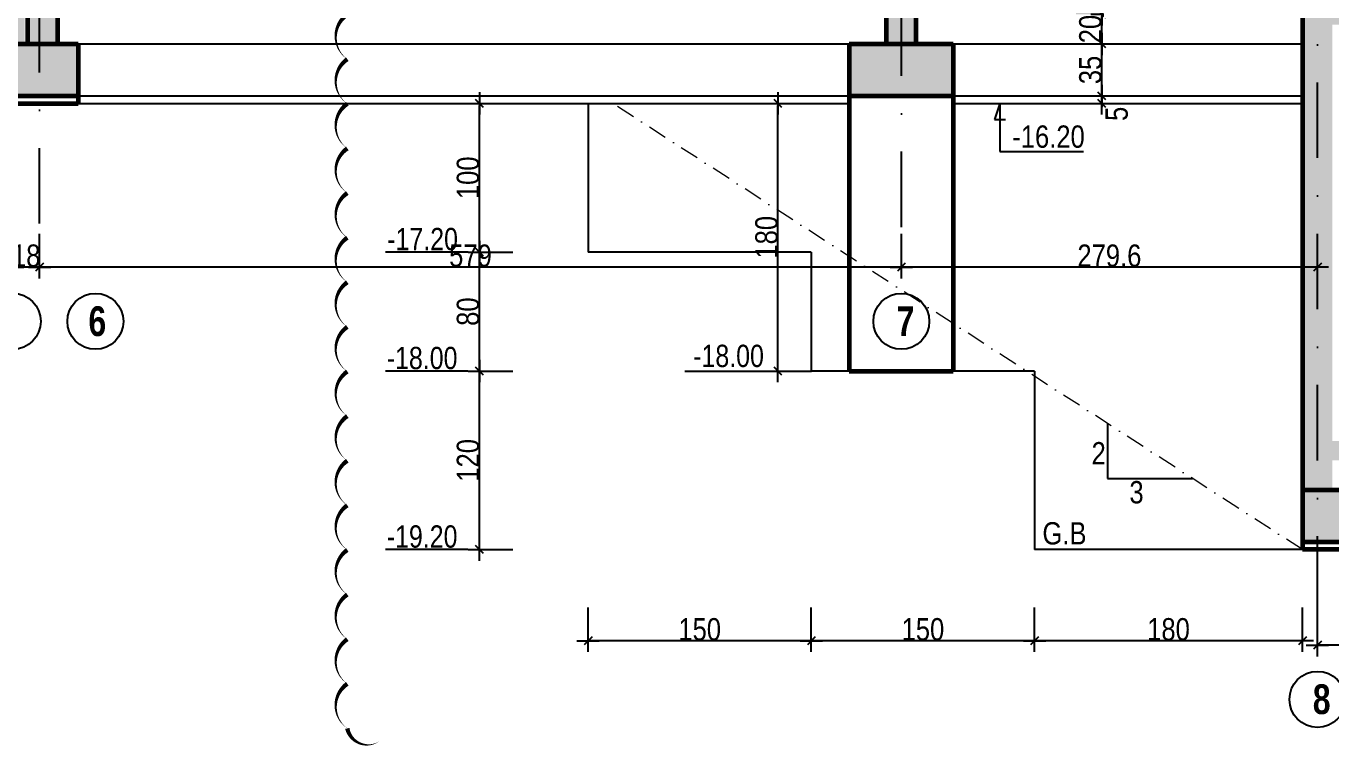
# Model space of a CAD drawing. Header units: millimetres. Extents: x 11663 to 22207, y 4553 to 8762.
# Drawn here: x 15202 to 16079, y 5699 to 6178 of the extents above; entities that cross this region are included whole.
import ezdxf
from ezdxf.enums import TextEntityAlignment as Align

# ---------------------------------------------------------------- set-up
doc = ezdxf.new("R2010")
doc.units = ezdxf.units.MM
doc.linetypes.add('TIRETPTX2', pattern=[50.8, 25.4, -12.7, 0, -12.7])
for name, color, linetype in [('01_cote_gen', 4, 'Continuous'), ('01_linteaux', 2, 'Continuous'), ('01_poch_BN', 9, 'Continuous'), ('01_texte', 230, 'Continuous'), ('AA_COTES', 2, 'Continuous')]:
    doc.layers.add(name, color=color, linetype=linetype)
doc.layers.add('01_murs_coup', color=5, linetype='Continuous', lineweight=60)
doc.layers.add('01_tram_axes', color=2, linetype='TIRETPTX2', lineweight=9)
doc.styles.add('ARIAL NA', font='ARIALN.TTF')
doc.styles.add('Arial Narrow', font='ARIALN.TTF')
doc.styles.add('impact', font='impact.ttf')
doc.styles.add('MATTE_TXT', font='arial.ttf')
doc.styles.add('STYLE2', font='ARIALN.TTF')
doc.dimstyles.new('JB50', dxfattribs={"dimscale": 0.1, "dimtxt": 150, "dimasz": 15, "dimexe": 0.1, "dimexo": 0.1, "dimgap": 0.09, "dimtad": 1, "dimdec": 1, "dimdsep": 46, "dimtxsty": 'STYLE2', "dimblk1": 'BOND_G', "dimblk2": 'BOND_D', "dimsah": 1, "dimcen": 1.5, "dimdle": 0.01, "dimse1": 1, "dimse2": 1, "dimclrd": 4, "dimclre": 2, "dimclrt": 6, "dimazin": 2, "dimtfac": 2.333333, "dimtdec": 1, "dimtix": 1, "dimtmove": 2, "dimatfit": 3, "dimldrblk": 'BOND_G', "dimfxl": 1, "dimtolj": 1, "dimtzin": 0, "dimarcsym": 0})

# ---------------------------------------------------------------- blocks, each defined once
blk = doc.blocks.new('BOND_G')
at = {"layer": 'AA_COTES', "color": 0}
for p, q in [((0, -5), (0, 15)), ((5, 0), (-5, 0)), ((1.77, 1.77), (-1.77, -1.77))]:
    blk.add_line(p, q, dxfattribs=at)
blk = doc.blocks.new('BOND_D')
at = {"layer": 'AA_COTES', "color": 0}
for p, q in [((5, 0), (-5, 0)), ((-1.77, -1.77), (1.77, 1.77)), ((0, 5), (0, -15))]:
    blk.add_line(p, q, dxfattribs=at)
blk = doc.blocks.new('*D26')
at = {"layer": '01_cote_gen', "color": 4, "lineweight": -2, "transparency": 16777216}
blk.add_line((16614.15, 5761.78), (16071.15, 5761.78), dxfattribs=at)
at = {"layer": 'Defpoints', "color": 0, "transparency": 16777216}
for p in [(16615.65, 5891.19), (16069.65, 5835.87), (16069.65, 5761.78)]:
    blk.add_point(p, dxfattribs=at)
at = {"layer": '01_cote_gen', "color": 4, "lineweight": -2, "transparency": 16777216, "xscale": 1.5, "yscale": 1.5, "zscale": 1.5, "rotation": 180}
blk.add_blockref('BOND_D', (16069.65, 5761.78), dxfattribs=at)
at = {"layer": '01_cote_gen', "color": 4, "lineweight": -2, "transparency": 16777216, "xscale": 1.5, "yscale": 1.5, "zscale": 1.5}
blk.add_blockref('BOND_G', (16615.65, 5761.78), dxfattribs=at)
at = {"layer": '01_cote_gen', "color": 6, "transparency": 16777216, "insert": (16342.65, 5769.45), "char_height": 15, "attachment_point": 5, "style": 'STYLE2'}
blk.add_mtext('\\A1;546', dxfattribs=at)
blk = doc.blocks.new('*D27')
at = {"layer": '01_cote_gen', "color": 4, "lineweight": -2, "transparency": 16777216}
blk.add_line((16068.15, 6015.95), (15791.55, 6015.95), dxfattribs=at)
at = {"layer": 'Defpoints', "color": 0, "transparency": 16777216}
for p in [(16069.65, 6118.43), (15790.05, 6015.95), (15790.05, 5941.7)]:
    blk.add_point(p, dxfattribs=at)
at = {"layer": '01_cote_gen', "color": 4, "lineweight": -2, "transparency": 16777216, "xscale": 1.5, "yscale": 1.5, "zscale": 1.5, "rotation": 180}
blk.add_blockref('BOND_D', (15790.05, 6015.95), dxfattribs=at)
at = {"layer": '01_cote_gen', "color": 4, "lineweight": -2, "transparency": 16777216, "xscale": 1.5, "yscale": 1.5, "zscale": 1.5}
blk.add_blockref('BOND_G', (16069.65, 6015.95), dxfattribs=at)
at = {"layer": '01_cote_gen', "color": 6, "transparency": 16777216, "insert": (15929.85, 6023.62), "char_height": 15, "attachment_point": 5, "style": 'STYLE2'}
blk.add_mtext('\\A1;279.6', dxfattribs=at)
blk = doc.blocks.new('*D28')
at = {"layer": '01_cote_gen', "color": 4, "lineweight": -2, "transparency": 16777216}
blk.add_line((15788.55, 6015.95), (15212.55, 6015.95), dxfattribs=at)
at = {"layer": 'Defpoints', "color": 0, "transparency": 16777216}
for p in [(15211.05, 6177.59), (15790.05, 6107.78), (15211.05, 6015.95)]:
    blk.add_point(p, dxfattribs=at)
at = {"layer": '01_cote_gen', "color": 4, "lineweight": -2, "transparency": 16777216, "xscale": 1.5, "yscale": 1.5, "zscale": 1.5, "rotation": 180}
blk.add_blockref('BOND_D', (15211.05, 6015.95), dxfattribs=at)
at = {"layer": '01_cote_gen', "color": 4, "lineweight": -2, "transparency": 16777216, "xscale": 1.5, "yscale": 1.5, "zscale": 1.5}
blk.add_blockref('BOND_G', (15790.05, 6015.95), dxfattribs=at)
at = {"layer": '01_cote_gen', "color": 6, "transparency": 16777216, "insert": (15500.55, 6023.62), "char_height": 15, "attachment_point": 5, "style": 'STYLE2'}
blk.add_mtext('\\A1;579', dxfattribs=at)
blk = doc.blocks.new('*D117')
at = {"layer": '01_cote_gen', "color": 4, "lineweight": -2, "transparency": 16777216}
blk.add_line((15209.55, 6015.95), (15194.55, 6015.95), dxfattribs=at)
at = {"layer": 'Defpoints', "color": 0, "transparency": 16777216}
for p in [(15193.05, 6108.27), (15211.05, 6107.78), (15193.05, 6015.95)]:
    blk.add_point(p, dxfattribs=at)
at = {"layer": '01_cote_gen', "color": 4, "lineweight": -2, "transparency": 16777216, "xscale": 1.5, "yscale": 1.5, "zscale": 1.5, "rotation": 180}
blk.add_blockref('BOND_D', (15193.05, 6015.95), dxfattribs=at)
at = {"layer": '01_cote_gen', "color": 4, "lineweight": -2, "transparency": 16777216, "xscale": 1.5, "yscale": 1.5, "zscale": 1.5}
blk.add_blockref('BOND_G', (15211.05, 6015.95), dxfattribs=at)
at = {"layer": '01_cote_gen', "color": 6, "transparency": 16777216, "insert": (15202.05, 6023.62), "char_height": 15, "attachment_point": 5, "style": 'STYLE2'}
blk.add_mtext('\\A1;18', dxfattribs=at)
blk = doc.blocks.new('*D125')
at = {"layer": '01_cote_gen', "color": 4, "lineweight": -2, "transparency": 16777216}
blk.add_line((16033.67, 7786.69), (16134.67, 7786.69), dxfattribs=at)
at = {"layer": 'Defpoints', "color": 0, "transparency": 16777216}
for p in [(16136.17, 7786.69), (16032.17, 7779.19), (16136.17, 5592.37)]:
    blk.add_point(p, dxfattribs=at)
at = {"layer": '01_cote_gen', "color": 4, "lineweight": -2, "transparency": 16777216, "xscale": 1.5, "yscale": 1.5, "zscale": 1.5, "rotation": 180}
blk.add_blockref('BOND_G', (16032.17, 7786.69), dxfattribs=at)
at = {"layer": '01_cote_gen', "color": 4, "lineweight": -2, "transparency": 16777216, "xscale": 1.5, "yscale": 1.5, "zscale": 1.5}
blk.add_blockref('BOND_D', (16136.17, 7786.69), dxfattribs=at)
at = {"layer": '01_cote_gen', "color": 6, "transparency": 16777216, "insert": (16084.17, 7794.36), "char_height": 15, "attachment_point": 5, "style": 'STYLE2'}
blk.add_mtext('\\A1;104', dxfattribs=at)
blk = doc.blocks.new('*D549')
at = {"layer": '01_cote_gen', "color": 4, "lineweight": -2, "transparency": 16777216}
blk.add_line((15924.77, 6167.57), (15924.77, 6184.57), dxfattribs=at)
at = {"layer": 'Defpoints', "color": 0, "transparency": 16777216}
for p in [(15924.77, 6186.07), (15934.22, 6186.07), (15934.22, 6166.07)]:
    blk.add_point(p, dxfattribs=at)
at = {"layer": '01_cote_gen', "color": 4, "lineweight": -2, "transparency": 16777216, "xscale": 1.5, "yscale": 1.5, "zscale": 1.5}
for name, p, rotation in [('BOND_D', (15924.77, 6186.07), 90), ('BOND_G', (15924.77, 6166.07), 270)]:
    blk.add_blockref(name, p, dxfattribs=dict(at, rotation=rotation))
at = {"layer": '01_cote_gen', "color": 6, "transparency": 16777216, "insert": (15917.11, 6176.07), "char_height": 15, "attachment_point": 5, "rotation": 90, "style": 'STYLE2'}
blk.add_mtext('\\A1;20', dxfattribs=at)
blk = doc.blocks.new('*D550')
at = {"layer": '01_cote_gen', "color": 4, "lineweight": -2, "transparency": 16777216}
blk.add_line((15924.77, 6132.57), (15924.77, 6164.57), dxfattribs=at)
at = {"layer": 'Defpoints', "color": 0, "transparency": 16777216}
for p in [(15924.77, 6166.07), (15934.55, 6166.07), (15931.22, 6131.07)]:
    blk.add_point(p, dxfattribs=at)
at = {"layer": '01_cote_gen', "color": 4, "lineweight": -2, "transparency": 16777216, "xscale": 1.5, "yscale": 1.5, "zscale": 1.5}
for name, p, rotation in [('BOND_D', (15924.77, 6166.07), 90), ('BOND_G', (15924.77, 6131.07), 270)]:
    blk.add_blockref(name, p, dxfattribs=dict(at, rotation=rotation))
at = {"layer": '01_cote_gen', "color": 6, "transparency": 16777216, "insert": (15917.11, 6148.57), "char_height": 15, "attachment_point": 5, "rotation": 90, "style": 'STYLE2'}
blk.add_mtext('\\A1;35', dxfattribs=at)
blk = doc.blocks.new('*D551')
at = {"layer": '01_cote_gen', "color": 4, "lineweight": -2, "transparency": 16777216}
blk.add_line((15924.77, 6127.57), (15924.77, 6129.57), dxfattribs=at)
at = {"layer": 'Defpoints', "color": 0, "transparency": 16777216}
for p in [(15924.77, 6131.07), (15932.27, 6131.07), (15932.89, 6126.07)]:
    blk.add_point(p, dxfattribs=at)
at = {"layer": '01_cote_gen', "color": 4, "lineweight": -2, "transparency": 16777216, "xscale": 1.5, "yscale": 1.5, "zscale": 1.5}
for name, p, rotation in [('BOND_D', (15924.77, 6131.07), 90), ('BOND_G', (15924.77, 6126.07), 270)]:
    blk.add_blockref(name, p, dxfattribs=dict(at, rotation=rotation))
at = {"layer": '01_cote_gen', "color": 6, "transparency": 16777216, "insert": (15934.81, 6119.07), "char_height": 15, "attachment_point": 5, "rotation": 90, "style": 'STYLE2'}
blk.add_mtext('\\A1;5', dxfattribs=at)
blk = doc.blocks.new('*D607')
at = {"layer": '01_cote_gen', "color": 4, "lineweight": -2, "transparency": 16777216}
blk.add_line((15707.17, 5947.58), (15707.17, 6124.57), dxfattribs=at)
at = {"layer": 'Defpoints', "color": 0, "transparency": 16777216}
for p in [(15707.17, 6126.07), (15722.39, 6126.07), (15754.97, 5946.08)]:
    blk.add_point(p, dxfattribs=at)
at = {"layer": '01_cote_gen', "color": 4, "lineweight": -2, "transparency": 16777216, "xscale": 1.5, "yscale": 1.5, "zscale": 1.5}
for name, p, rotation in [('BOND_D', (15707.17, 6126.07), 90), ('BOND_G', (15707.17, 5946.08), 270)]:
    blk.add_blockref(name, p, dxfattribs=dict(at, rotation=rotation))
at = {"layer": '01_cote_gen', "color": 6, "lineweight": 0, "transparency": 16777216, "insert": (15699.51, 6036.08), "char_height": 15, "attachment_point": 5, "rotation": 90, "style": 'STYLE2'}
blk.add_mtext('\\A1;180', dxfattribs=at)
blk = doc.blocks.new('*D608')
at = {"layer": '01_cote_gen', "color": 4, "lineweight": -2, "transparency": 16777216}
blk.add_line((15506.6, 5827.57), (15506.6, 5944.58), dxfattribs=at)
at = {"layer": 'Defpoints', "color": 0, "transparency": 16777216}
for p in [(15506.6, 5946.08), (15874.27, 5946.08), (15903.6, 5826.07)]:
    blk.add_point(p, dxfattribs=at)
at = {"layer": '01_cote_gen', "color": 4, "lineweight": -2, "transparency": 16777216, "xscale": 1.5, "yscale": 1.5, "zscale": 1.5}
for name, p, rotation in [('BOND_D', (15506.6, 5946.08), 90), ('BOND_G', (15506.6, 5826.07), 270)]:
    blk.add_blockref(name, p, dxfattribs=dict(at, rotation=rotation))
at = {"layer": '01_cote_gen', "color": 6, "lineweight": 0, "transparency": 16777216, "insert": (15498.93, 5886.08), "char_height": 15, "attachment_point": 5, "rotation": 90, "style": 'STYLE2'}
blk.add_mtext('\\A1;120', dxfattribs=at)
blk = doc.blocks.new('*D610')
at = {"layer": '01_cote_gen', "color": 4, "lineweight": -2, "transparency": 16777216}
blk.add_line((15506.6, 5947.58), (15506.6, 6024.57), dxfattribs=at)
at = {"layer": 'Defpoints', "color": 0, "transparency": 16777216}
for p in [(15506.6, 6026.07), (15579.56, 6026.07), (15868.13, 5946.08)]:
    blk.add_point(p, dxfattribs=at)
at = {"layer": '01_cote_gen', "color": 4, "lineweight": -2, "transparency": 16777216, "xscale": 1.5, "yscale": 1.5, "zscale": 1.5}
for name, p, rotation in [('BOND_D', (15506.6, 6026.07), 90), ('BOND_G', (15506.6, 5946.08), 270)]:
    blk.add_blockref(name, p, dxfattribs=dict(at, rotation=rotation))
at = {"layer": '01_cote_gen', "color": 6, "lineweight": 0, "transparency": 16777216, "insert": (15498.93, 5986.08), "char_height": 15, "attachment_point": 5, "rotation": 90, "style": 'STYLE2'}
blk.add_mtext('\\A1;80', dxfattribs=at)
blk = doc.blocks.new('*D611')
at = {"layer": '01_cote_gen', "color": 4, "lineweight": -2, "transparency": 16777216}
blk.add_line((15506.6, 6027.57), (15506.6, 6124.57), dxfattribs=at)
at = {"layer": 'Defpoints', "color": 0, "transparency": 16777216}
for p in [(15506.6, 6126.07), (15532.92, 6126.07), (15579.56, 6026.07)]:
    blk.add_point(p, dxfattribs=at)
at = {"layer": '01_cote_gen', "color": 4, "lineweight": -2, "transparency": 16777216, "xscale": 1.5, "yscale": 1.5, "zscale": 1.5}
for name, p, rotation in [('BOND_D', (15506.6, 6126.07), 90), ('BOND_G', (15506.6, 6026.07), 270)]:
    blk.add_blockref(name, p, dxfattribs=dict(at, rotation=rotation))
at = {"layer": '01_cote_gen', "color": 6, "lineweight": 0, "transparency": 16777216, "insert": (15498.93, 6076.07), "char_height": 15, "attachment_point": 5, "rotation": 90, "style": 'STYLE2'}
blk.add_mtext('\\A1;100', dxfattribs=at)
blk = doc.blocks.new('*D609')
at = {"layer": '01_cote_gen', "color": 4, "lineweight": -2, "transparency": 16777216}
blk.add_line((16058.07, 5764.71), (15881.07, 5764.71), dxfattribs=at)
at = {"layer": 'Defpoints', "color": 0, "transparency": 16777216}
for p in [(15879.57, 5826.07), (16059.57, 5804.66), (15879.57, 5764.71)]:
    blk.add_point(p, dxfattribs=at)
at = {"layer": '01_cote_gen', "color": 4, "lineweight": -2, "transparency": 16777216, "xscale": 1.5, "yscale": 1.5, "zscale": 1.5, "rotation": 180}
blk.add_blockref('BOND_D', (15879.57, 5764.71), dxfattribs=at)
at = {"layer": '01_cote_gen', "color": 4, "lineweight": -2, "transparency": 16777216, "xscale": 1.5, "yscale": 1.5, "zscale": 1.5}
blk.add_blockref('BOND_G', (16059.57, 5764.71), dxfattribs=at)
at = {"layer": '01_cote_gen', "color": 6, "lineweight": 0, "transparency": 16777216, "insert": (15969.57, 5772.38), "char_height": 15, "attachment_point": 5, "style": 'STYLE2'}
blk.add_mtext('\\A1;180', dxfattribs=at)
blk = doc.blocks.new('*D612')
at = {"layer": '01_cote_gen', "color": 4, "lineweight": -2, "transparency": 16777216}
blk.add_line((15878.07, 5764.71), (15731.07, 5764.71), dxfattribs=at)
at = {"layer": 'Defpoints', "color": 0, "transparency": 16777216}
for p in [(15729.57, 5946.08), (15879.57, 5826.07), (15729.57, 5764.71)]:
    blk.add_point(p, dxfattribs=at)
at = {"layer": '01_cote_gen', "color": 4, "lineweight": -2, "transparency": 16777216, "xscale": 1.5, "yscale": 1.5, "zscale": 1.5, "rotation": 180}
blk.add_blockref('BOND_D', (15729.57, 5764.71), dxfattribs=at)
at = {"layer": '01_cote_gen', "color": 4, "lineweight": -2, "transparency": 16777216, "xscale": 1.5, "yscale": 1.5, "zscale": 1.5}
blk.add_blockref('BOND_G', (15879.57, 5764.71), dxfattribs=at)
at = {"layer": '01_cote_gen', "color": 6, "lineweight": 0, "transparency": 16777216, "insert": (15804.57, 5772.38), "char_height": 15, "attachment_point": 5, "style": 'STYLE2'}
blk.add_mtext('\\A1;150', dxfattribs=at)
blk = doc.blocks.new('*D613')
at = {"layer": '01_cote_gen', "color": 4, "lineweight": -2, "transparency": 16777216}
blk.add_line((15728.07, 5764.71), (15581.06, 5764.71), dxfattribs=at)
at = {"layer": 'Defpoints', "color": 0, "transparency": 16777216}
for p in [(15579.56, 6026.07), (15729.57, 6026.07), (15579.56, 5764.71)]:
    blk.add_point(p, dxfattribs=at)
at = {"layer": '01_cote_gen', "color": 4, "lineweight": -2, "transparency": 16777216, "xscale": 1.5, "yscale": 1.5, "zscale": 1.5, "rotation": 180}
blk.add_blockref('BOND_D', (15579.56, 5764.71), dxfattribs=at)
at = {"layer": '01_cote_gen', "color": 4, "lineweight": -2, "transparency": 16777216, "xscale": 1.5, "yscale": 1.5, "zscale": 1.5}
blk.add_blockref('BOND_G', (15729.57, 5764.71), dxfattribs=at)
at = {"layer": '01_cote_gen', "color": 6, "lineweight": 0, "transparency": 16777216, "insert": (15654.57, 5772.38), "char_height": 15, "attachment_point": 5, "style": 'STYLE2'}
blk.add_mtext('\\A1;150', dxfattribs=at)

msp = doc.modelspace()

# ---------------------------------------------------------------- hatches: boundary and pattern name
at = {"layer": '01_poch_BN'}
h = msp.add_hatch(color=256, dxfattribs=at)
h.dxf.hatch_style = 1
h.paths.add_polyline_path([(15200.98, 7152.09), (15184.98, 7152.09), (15184.98, 7094.07), (14622.98, 7094.07), (14622.98, 7152.09), (14604.98, 7152.09), (14604.98, 7094.07), (13828.38, 7094.07), (13828.38, 7152.09), (13808.38, 7152.09), (13808.38, 6166.07), (13828.38, 6166.07), (13828.38, 6486.07), (14178.05, 6486.07), (14178.05, 6166.07), (14196.05, 6166.07), (14196.05, 6486.07), (14204.05, 6486.07), (14204.05, 6506.07), (14196.38, 6506.07), (14196.38, 6609.12), (14178.38, 6609.12), (14178.38, 6506.07), (13828.38, 6506.07), (13828.38, 6786.07), (14178.38, 6786.07), (14178.38, 6609.12), (14196.38, 6609.12), (14196.38, 6786.07), (14604.38, 6786.07), (14604.38, 6506.07), (14204.05, 6506.07), (14204.05, 6486.07), (14604.05, 6486.07), (14604.05, 6383.12), (14624.05, 6383.12), (14624.05, 6486.07), (15180.98, 6486.07), (15180.98, 6383.12), (15200.98, 6383.12), (15200.98, 6506.07), (15200.98, 6806.07)])
h.paths.add_polyline_path([(14622.98, 7071.07), (15184.98, 7071.07), (15184.98, 6806.07), (14622.98, 6806.07)], flags=16)
h.paths.add_polyline_path([(14604.98, 7071.07), (14604.98, 6806.07), (14196.38, 6806.07), (14196.38, 7071.07)], flags=16)
h.paths.add_polyline_path([(14624.38, 6786.07), (15180.98, 6786.07), (15180.98, 6506.07), (14624.38, 6506.07)], flags=16)
h.paths.add_polyline_path([(14178.38, 7071.07), (14178.38, 6806.07), (13828.38, 6806.07), (13828.38, 7071.07)], flags=16)
h.paths.add_polyline_path([(14624.05, 6383.12), (14604.05, 6383.12), (14604.05, 6166.07), (14624.05, 6166.07)], flags=17)
h.paths.add_polyline_path([(15180.98, 6199.07), (14624.05, 6199.07), (14624.05, 6186.07), (15180.98, 6186.07)], flags=17)
h.paths.add_polyline_path([(14604.05, 6199.07), (14196.05, 6199.07), (14196.05, 6186.07), (14604.05, 6186.07)], flags=17)
h.paths.add_polyline_path([(14178.05, 6199.07), (13828.38, 6199.07), (13828.38, 6186.07), (14178.05, 6186.07)], flags=17)
h.paths.add_polyline_path([(14221.18, 6166.07), (14151.18, 6166.07), (14151.18, 6131.07), (14221.18, 6131.07)])
h.paths.add_polyline_path([(13878.38, 6166.07), (13808.38, 6166.07), (13808.38, 6131.07), (13878.38, 6131.07)])
h.paths.add_polyline_path([(14649.18, 6166.07), (14579.18, 6166.07), (14579.18, 6131.07), (14649.18, 6131.07)])
h.paths.add_polyline_path([(15236.98, 6166.07), (15166.98, 6166.07), (15166.98, 6131.07), (15236.98, 6131.07)])
h.paths.add_polyline_path([(15200.98, 6383.12), (15180.98, 6383.12), (15180.98, 6166.07), (15200.98, 6166.07)])
h.paths.add_polyline_path([(15222.98, 6383.12), (15202.98, 6383.12), (15202.98, 6166.07), (15222.98, 6166.07)])
h = msp.add_hatch(color=256, dxfattribs=at)
h.dxf.hatch_style = 1
edge = h.paths.add_edge_path()
edge.add_line((16019.45, 7094.07), (15799.98, 7094.07))
edge.add_line((15799.98, 7094.07), (15799.98, 7152.09))
edge.add_line((15799.98, 7152.09), (15779.98, 7152.09))
edge.add_line((15779.98, 7152.09), (15779.98, 7094.07))
edge.add_line((15779.98, 7094.07), (15218.98, 7094.07))
edge.add_line((15218.98, 7094.07), (15218.98, 7152.09))
edge.add_line((15218.98, 7152.09), (15202.98, 7152.09))
edge.add_line((15202.98, 7152.09), (15202.98, 6806.07))
edge.add_line((15202.98, 6806.07), (15202.98, 6506.07))
edge.add_line((15202.98, 6506.07), (15202.98, 6383.12))
edge.add_line((15202.98, 6383.12), (15222.98, 6383.12))
edge.add_line((15222.98, 6383.12), (15222.98, 6486.07))
edge.add_line((15222.98, 6486.07), (15779.85, 6486.07))
edge.add_line((15779.85, 6486.07), (15779.85, 6339.12))
edge.add_line((15779.85, 6339.12), (15799.85, 6339.12))
edge.add_line((15799.85, 6339.12), (15799.85, 6486.07))
edge.add_line((15799.85, 6486.07), (16059.57, 6486.07))
edge.add_line((16059.57, 6486.07), (16059.57, 6217.12))
edge.add_line((16059.57, 6217.12), (16079.57, 6217.12))
edge.add_line((16079.57, 6217.12), (16079.57, 6486.07))
edge.add_line((16079.57, 6486.07), (16605.57, 6486.07))
edge.add_line((16605.57, 6486.07), (16605.57, 6199.07))
edge.add_line((16605.57, 6199.07), (16426.65, 6198.12))
edge.add_arc((16426.65, 6196.12), 2, 0, 90, ccw=False)
edge.add_arc((16426.65, 6196.12), 2, -90, 0, ccw=False)
edge.add_line((16426.65, 6194.12), (16426.65, 6179.07))
edge.add_line((16426.65, 6179.07), (16605.57, 6179.07))
edge.add_line((16605.57, 6179.07), (16605.57, 5866.07))
edge.add_line((16605.57, 5866.07), (16625.57, 5866.07))
edge.add_line((16625.57, 5866.07), (16625.57, 6179.07))
edge.add_line((16625.57, 6179.07), (17139.57, 6179.07))
edge.add_line((17139.57, 6179.07), (17139.57, 6105.12))
edge.add_line((17139.57, 6105.12), (17159.57, 6105.12))
edge.add_line((17159.57, 6105.12), (17159.57, 6179.07))
edge.add_line((17159.57, 6179.07), (17419.57, 6179.07))
edge.add_line((17419.57, 6179.07), (17419.57, 6078.12))
edge.add_line((17419.57, 6078.12), (17439.57, 6078.12))
edge.add_line((17439.57, 6078.12), (17439.57, 6179.07))
edge.add_line((17439.57, 6179.07), (18028.58, 6179.07))
edge.add_line((18028.58, 6179.07), (18028.58, 6056.12))
edge.add_line((18028.58, 6056.12), (18053.58, 6056.12))
edge.add_line((18053.58, 6056.12), (18053.58, 6179.07))
edge.add_line((18053.58, 6179.07), (18783.57, 6179.07))
edge.add_line((18783.57, 6179.07), (18783.57, 5866.07))
edge.add_line((18783.57, 5866.07), (18803.57, 5866.07))
edge.add_line((18803.57, 5866.07), (18803.57, 6179.07))
edge.add_line((18803.57, 6179.07), (18803.57, 6199.07))
edge.add_line((18803.57, 6199.07), (18803.57, 6799.07))
edge.add_line((18803.57, 6799.07), (18803.57, 6835.01))
edge.add_line((18803.57, 6835.01), (18787.57, 6835.01))
edge.add_line((18787.57, 6835.01), (18787.57, 6799.07))
edge.add_line((18787.57, 6799.07), (18054.57, 6799.07))
edge.add_line((18054.57, 6799.07), (18054.57, 6835.01))
edge.add_line((18054.57, 6835.01), (18036.57, 6835.01))
edge.add_line((18036.57, 6835.01), (18036.57, 6799.07))
edge.add_line((18036.57, 6799.07), (17435.57, 6799.07))
edge.add_line((17435.57, 6799.07), (17435.57, 6835.01))
edge.add_line((17435.57, 6835.01), (17419.57, 6835.01))
edge.add_line((17419.57, 6835.01), (17419.57, 6794.07))
edge.add_line((17419.57, 6794.07), (17111.57, 6794.07))
edge.add_line((17111.57, 6794.07), (17111.57, 6860.75))
edge.add_line((17111.57, 6860.75), (17091.57, 6860.75))
edge.add_line((17091.57, 6860.75), (17091.57, 6794.07))
edge.add_line((17091.57, 6794.07), (16623.57, 6794.07))
edge.add_line((16623.57, 6794.07), (16623.57, 6835.01))
edge.add_line((16623.57, 6835.01), (16605.57, 6835.01))
edge.add_line((16605.57, 6835.01), (16605.57, 6806.07))
edge.add_line((16605.57, 6806.07), (16079.98, 6806.07))
edge.add_line((16079.98, 6806.07), (16079.98, 6835.01))
edge.add_line((16079.98, 6835.01), (16059.98, 6835.01))
edge.add_line((16059.98, 6835.01), (16059.98, 6806.07))
edge.add_line((16059.98, 6806.07), (15799.98, 6806.07))
edge.add_line((15799.98, 6806.07), (15799.98, 7071.07))
edge.add_line((15799.98, 7071.07), (16019.45, 7071.07))
edge.add_line((16019.45, 7071.07), (16019.45, 7094.07))
h.paths.add_polyline_path([(15779.98, 7071.07), (15779.98, 6806.07), (15218.98, 6806.07), (15218.98, 7071.07)], flags=16)
h.paths.add_polyline_path([(15779.57, 6786.07), (15779.57, 6506.07), (15222.98, 6506.07), (15222.98, 6786.07)], flags=16)
h.paths.add_polyline_path([(15799.57, 6786.07), (16059.57, 6786.07), (16059.57, 6506.07), (15799.57, 6506.07)], flags=16)
h.paths.add_polyline_path([(16079.57, 6786.07), (16605.57, 6786.07), (16605.57, 6506.07), (16079.57, 6506.07)], flags=16)
h.paths.add_polyline_path([(16625.57, 6774.07), (17139.57, 6774.07), (17139.57, 6506.07), (16625.57, 6506.07)], flags=16)
h.paths.add_polyline_path([(16625.57, 6486.07), (17139.57, 6486.07), (17139.57, 6199.07), (16625.57, 6199.07)], flags=16)
h.paths.add_polyline_path([(17159.57, 6774.07), (17419.57, 6774.07), (17419.57, 6506.07), (17159.57, 6506.07)], flags=16)
h.paths.add_polyline_path([(17159.57, 6486.07), (17419.57, 6486.07), (17419.57, 6199.07), (17159.57, 6199.07)], flags=16)
h.paths.add_polyline_path([(17439.57, 6779.07), (18035.57, 6779.07), (18035.57, 6517.07), (17439.57, 6517.07)], flags=16)
h.paths.add_polyline_path([(17439.57, 6494.07), (18033.58, 6494.07), (18033.58, 6199.07), (17439.57, 6199.07)], flags=16)
h.paths.add_polyline_path([(18053.89, 6779.07), (18787.57, 6779.07), (18787.57, 6517.07), (18053.89, 6517.07)], flags=16)
h.paths.add_polyline_path([(18053.58, 6494.07), (18613.57, 6494.07), (18613.57, 6199.07), (18053.58, 6199.07)], flags=16)
h.paths.add_polyline_path([(18633.57, 6494.07), (18783.57, 6494.07), (18783.57, 6199.07), (18633.57, 6199.07)], flags=16)
h.paths.add_polyline_path([(15799.85, 6339.12), (15779.85, 6339.12), (15779.85, 6166.07), (15799.85, 6166.07)], flags=17)
h.paths.add_polyline_path([(15824.97, 6166.07), (15754.97, 6166.07), (15754.97, 6131.07), (15824.97, 6131.07)], flags=17)
h.paths.add_polyline_path([(15779.85, 6199.07), (15222.98, 6199.07), (15222.98, 6186.07), (15779.85, 6186.07)], flags=17)
edge = h.paths.add_edge_path(flags=17)
edge.add_arc((16426.65, 6196.12), 2, -90, 0, ccw=False)
edge.add_line((16426.65, 6194.12), (16426.65, 6179.07))
edge.add_line((16426.65, 6179.07), (16079.57, 6179.07))
edge.add_line((16079.57, 6179.07), (16079.57, 5866.07))
edge.add_line((16079.57, 5866.07), (16059.57, 5866.07))
edge.add_line((16059.57, 5866.07), (16059.57, 6186.07))
edge.add_line((16059.57, 6186.07), (15799.85, 6186.07))
edge.add_line((15799.85, 6186.07), (15799.85, 6199.07))
edge.add_line((15799.85, 6199.07), (16059.57, 6199.07))
edge.add_line((16059.57, 6199.07), (16059.57, 6217.12))
edge.add_line((16059.57, 6217.12), (16079.57, 6217.12))
edge.add_line((16079.57, 6217.12), (16079.57, 6199.07))
edge.add_line((16079.57, 6199.07), (16177.65, 6199.07))
edge.add_line((16177.65, 6199.07), (16605.57, 6199.07))
edge.add_line((16605.57, 6199.07), (16426.63, 6198.12))
edge.add_arc((16426.65, 6196.12), 2, 0, 90.60458, ccw=False)
h = msp.add_hatch(color=256, dxfattribs=at)
h.dxf.hatch_style = 1
h.paths.add_polyline_path([(17159.57, 6105.12), (17139.57, 6105.12), (17139.57, 5866.07), (17159.57, 5866.07)])
h.paths.add_polyline_path([(17174.57, 5866.07), (17124.57, 5866.07), (17124.57, 5836.07), (17174.57, 5836.07)])
h.paths.add_polyline_path([(17139.57, 5899.07), (16625.57, 5899.07), (16625.57, 5886.07), (17139.57, 5886.07)])
h.paths.add_polyline_path([(16605.57, 5899.07), (16079.57, 5899.07), (16079.57, 5886.07), (16605.57, 5886.07)])
h.paths.add_polyline_path([(16640.57, 5866.07), (16590.57, 5866.07), (16590.57, 5836.07), (16640.57, 5836.07)])
h.paths.add_polyline_path([(16129.57, 5866.07), (16059.57, 5866.07), (16059.57, 5831.07), (16129.57, 5831.07)])
h.paths.add_polyline_path([(17454.57, 5866.07), (17404.57, 5866.07), (17404.57, 5836.07), (17454.57, 5836.07)])
h.paths.add_polyline_path([(17419.57, 5899.07), (17159.57, 5899.07), (17159.57, 5886.07), (17419.57, 5886.07)])
h.paths.add_polyline_path([(18028.58, 5899.07), (17439.57, 5899.07), (17439.57, 5886.07), (18028.58, 5886.07)])
h.paths.add_polyline_path([(17439.57, 6078.12), (17419.57, 6078.12), (17419.57, 5866.07), (17439.57, 5866.07)])
h.paths.add_polyline_path([(18053.58, 6056.12), (18028.58, 6056.12), (18028.58, 5866.07), (18053.58, 5866.07)])
h.paths.add_polyline_path([(18783.57, 5899.07), (18053.58, 5899.07), (18053.58, 5886.07), (18783.57, 5886.07)])
h.paths.add_polyline_path([(18069.57, 5866.07), (18019.57, 5866.07), (18019.57, 5836.07), (18069.57, 5836.07)])

# ---------------------------------------------------------------- linework, layer by layer
at = {"layer": '01_linteaux', "linetype": 'TIRETPTX2', "ltscale": 2}
for p, q in [((15211.05, 6045.27), (15211.05, 7203.94)), ((15790.05, 6042.89), (15790.05, 7161.08)), ((16069.65, 5784.28), (16069.65, 6845.76))]:
    msp.add_line(p, q, dxfattribs=at)
at = {"layer": '01_linteaux'}
for p, q in [((15236.98, 6166.07), (15754.97, 6166.07)), ((15824.97, 6166.07), (16059.57, 6166.07)), ((15236.98, 6131.07), (15754.97, 6131.07)), ((15824.97, 6131.07), (16059.57, 6131.07)), ((15236.98, 6126.07), (15754.97, 6126.07)), ((15579.56, 6126.07), (15579.56, 6026.07)), ((15824.97, 6126.07), (16059.57, 6126.07)), ((15729.57, 6026.07), (15579.56, 6026.07)), ((15729.57, 6026.07), (15729.57, 5946.08)), ((15754.97, 5946.08), (15729.57, 5946.08)), ((15879.57, 5946.08), (15824.97, 5946.08)), ((15879.57, 5946.08), (15879.57, 5826.07)), ((16059.57, 5826.07), (15879.57, 5826.07))]:
    msp.add_line(p, q, dxfattribs=at)
at = {"layer": '01_murs_coup'}
for p, q in [((15202.98, 6506.07), (15202.98, 6166.07)), ((15222.98, 6486.07), (15222.98, 6166.07)), ((15779.85, 6486.07), (15779.85, 6166.07)), ((15799.85, 6486.07), (15799.85, 6166.07)), ((16059.57, 6186.07), (16059.57, 5826.07)), ((15166.98, 6166.07), (15236.98, 6166.07)), ((15236.98, 6166.07), (15236.98, 6126.07)), ((15754.97, 6166.07), (15824.97, 6166.07)), ((15754.97, 6166.07), (15754.97, 5946.08)), ((15824.97, 6166.07), (15824.97, 5946.08)), ((15166.98, 6131.07), (15236.98, 6131.07)), ((15754.97, 6131.07), (15824.97, 6131.07)), ((15166.98, 6126.07), (15236.98, 6126.07)), ((15754.97, 5946.08), (15824.97, 5946.08)), ((16129.57, 5866.07), (16059.57, 5866.07)), ((16129.57, 5831.07), (16059.57, 5831.07)), ((16129.57, 5826.07), (16059.57, 5826.07))]:
    msp.add_line(p, q, dxfattribs=at)
at = {"layer": '01_texte'}
for p, q in [((15856.31, 6126.07), (15852.71, 6115.36)), ((15856.31, 6126.07), (15856.31, 6093.7)), ((15852.71, 6115.36), (15860.12, 6115.36)), ((15856.31, 6093.7), (15912.34, 6093.7)), ((15499.1, 6026.07), (15443.5, 6026.07)), ((15498.78, 5946.08), (15443.5, 5946.08)), ((15644.63, 5946.08), (15699.67, 5946.08)), ((15928.47, 5910.95), (15928.47, 5873.84)), ((15928.47, 5873.84), (15985.79, 5873.84)), ((15498.78, 5826.07), (15443.5, 5826.07))]:
    msp.add_line(p, q, dxfattribs=at)
msp.add_lwpolyline([(15438.78, 5696.82, 0, 3, -0.520567), (15417.79, 5705.83, 0, 3, -0.520567), (15417.79, 5735.83, 0, 3, -0.520567), (15417.79, 5765.83, 0, 3, -0.520567), (15417.79, 5795.83, 0, 3, -0.520567), (15417.79, 5825.83, 0, 3, -0.520567), (15417.79, 5855.83, 0, 3, -0.520567), (15417.79, 5885.83, 0, 3, -0.520567), (15417.79, 5915.83, 0, 3, -0.520567), (15417.79, 5945.83, 0, 3, -0.520567), (15417.79, 5975.83, 0, 3, -0.520567), (15417.79, 6005.83, 0, 3, -0.520567), (15417.79, 6035.83, 0, 3, -0.520567), (15417.79, 6065.83, 0, 3, -0.520567), (15417.79, 6095.83, 0, 3, -0.520567), (15417.79, 6125.83, 0, 3, -0.520567), (15417.79, 6155.83, 0, 3, -0.520567), (15417.79, 6185.83, 0, 3, -0.520567)], format="xyseb", dxfattribs=at)
for centre in [(15193.05, 5979.54), (15248.51, 5979.54), (15790.05, 5979.54), (16069.65, 5725.36)]:
    msp.add_circle(centre, 18.81, dxfattribs=at)
at = {"layer": '01_tram_axes', "ltscale": 0.5}
msp.add_line((16059.57, 5826.07), (15596.26, 6126.07), dxfattribs=at)

# ---------------------------------------------------------------- texts
at = {"layer": '01_texte'}
for s, style, p in [('-16.20', 'ARIAL NA', (15864.58, 6096.26)), ('2', 'Arial Narrow', (15917.86, 5883.35)), ('3', 'Arial Narrow', (15943.31, 5857.15)), ('G.B', 'ARIAL NA', (15884.85, 5829.5))]:
    msp.add_text(s, height=15, dxfattribs=dict(at, style=style)).set_placement(p)
at = {"layer": '01_texte', "style": 'MATTE_TXT', "width": 0.8}
for s, p in [('-17.20', (15468.38, 6022.87)), ('-18.00', (15468.06, 5942.89)), ('-18.00', (15673.95, 5944.31)), ('-19.20', (15468.06, 5822.87))]:
    msp.add_text(s, height=15, dxfattribs=at).set_placement(p, align=Align.BOTTOM_CENTER)
at = {"layer": '01_texte', "char_height": 20, "attachment_point": 1, "line_spacing_factor": 0.895453, "style": 'impact'}
for s, insert in [('6', (15243.85, 5989.64)), ('7', (15786.93, 5989.64)), ('8', (16066.52, 5735.47))]:
    msp.add_mtext(s, dxfattribs=dict(at, insert=insert))

# ---------------------------------------------------------------- dimensions: what is measured, and where the dimension line sits
at = {"layer": '01_cote_gen'}
for base, p1, p2, picture, middle in [((16136.17, 7786.69), (16032.17, 7779.19), (16136.17, 5592.37), '*D125', (16084.17, 7794.36)), ((15211.05, 6015.95), (15790.05, 6107.78), (15211.05, 6177.59), '*D28', (15500.55, 6023.62)), ((15790.05, 6015.95), (16069.65, 6118.43), (15790.05, 5941.7), '*D27', (15929.85, 6023.62)), ((15193.05, 6015.95), (15211.05, 6107.78), (15193.05, 6108.27), '*D117', (15202.05, 6023.62)), ((16069.65, 5761.78), (16615.65, 5891.19), (16069.65, 5835.87), '*D26', (16342.65, 5769.45))]:
    dim = msp.add_linear_dim(base=base, p1=p1, p2=p2, dimstyle='JB50', dxfattribs=at)
    dim.commit()
    dim.dimension.update_dxf_attribs({"geometry": picture, "text_midpoint": middle})
for base, p1, p2, picture, middle in [((15924.77, 6186.07), (15934.22, 6166.07), (15934.22, 6186.07), '*D549', (15917.11, 6176.07)), ((15924.77, 6166.07), (15931.22, 6131.07), (15934.55, 6166.07), '*D550', (15917.11, 6148.57))]:
    dim = msp.add_linear_dim(base=base, p1=p1, p2=p2, angle=90, dimstyle='JB50', dxfattribs=at)
    dim.commit()
    dim.dimension.update_dxf_attribs({"geometry": picture, "text_midpoint": middle})
dim = msp.add_linear_dim(base=(15924.77, 6131.07), p1=(15932.89, 6126.07), p2=(15932.27, 6131.07), angle=90, dimstyle='JB50', dxfattribs=at)
dim.commit()
dim.dimension.update_dxf_attribs({"geometry": '*D551', "text_midpoint": (15934.81, 6119.07), "dimtype": 160})
at = {"layer": '01_cote_gen', "lineweight": 0}
for base, p1, p2, picture, middle in [((15506.6, 6126.07), (15579.56, 6026.07), (15532.92, 6126.07), '*D611', (15498.93, 6076.07)), ((15707.17, 6126.07), (15754.97, 5946.08), (15722.39, 6126.07), '*D607', (15699.51, 6036.08)), ((15506.6, 6026.07), (15868.13, 5946.08), (15579.56, 6026.07), '*D610', (15498.93, 5986.08)), ((15506.6, 5946.08), (15903.6, 5826.07), (15874.27, 5946.08), '*D608', (15498.93, 5886.08))]:
    dim = msp.add_linear_dim(base=base, p1=p1, p2=p2, angle=90, dimstyle='JB50', dxfattribs=at)
    dim.commit()
    dim.dimension.update_dxf_attribs({"geometry": picture, "text_midpoint": middle})
for base, p1, p2, picture, middle in [((15579.56, 5764.71), (15729.57, 6026.07), (15579.56, 6026.07), '*D613', (15654.57, 5772.38)), ((15729.57, 5764.71), (15879.57, 5826.07), (15729.57, 5946.08), '*D612', (15804.57, 5772.38)), ((15879.57, 5764.71), (16059.57, 5804.66), (15879.57, 5826.07), '*D609', (15969.57, 5772.38))]:
    dim = msp.add_linear_dim(base=base, p1=p1, p2=p2, dimstyle='JB50', dxfattribs=at)
    dim.commit()
    dim.dimension.update_dxf_attribs({"geometry": picture, "text_midpoint": middle})

doc.saveas('drawing.dxf')
